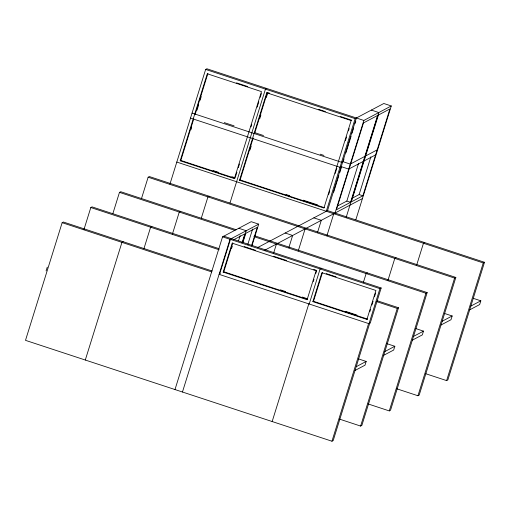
<?xml version="1.0" encoding="UTF-8"?>
<svg xmlns="http://www.w3.org/2000/svg" width="510" height="510" viewBox="0 0 510 510"><rect width="100%" height="100%" fill="white"/><g stroke="black" fill="none" stroke-linecap="round" stroke-linejoin="round"><path stroke-width="0.76" d="M46.085 270.912L47.258 267.157M212.128 270.988L63.393 222.028L62.15 222.685L25.5 340.349L331.953 441.22L333.196 440.563L369.846 322.9M83.952 229.545L90.812 207.532L92.055 206.875L218.937 248.638M112.857 213.633L119.474 192.378L120.723 191.715L236.289 229.761M85.297 360.028L121.941 242.371L123.191 241.708M141.519 198.473L148.142 177.219L149.385 176.562L455.838 277.434L419.188 395.097L417.945 395.754L396.748 388.779M143.986 248.472L150.609 227.211L151.852 226.555M169.945 184.078L205.651 69.436L206.901 68.78L363.859 120.449L391.278 105.952L383.807 103.492L355.145 118.645L326.292 211.274M180.196 160.771L207.29 73.778L261.477 91.615L234.383 178.608L180.196 160.771L180.82 160.44L193.774 118.836M195.19 114.297L207.914 73.446M190.867 129.852L191.575 127.583M196.994 110.185L198.639 104.888M200.054 100.349L201.233 96.568M172.412 234.071L179.271 212.058L180.514 211.401M201.316 218.159L207.933 196.905L209.183 196.242M235.244 177.525L236.895 172.227M238.304 167.688L239.483 163.908M251.028 126.837L251.736 124.567M257.155 107.17L258.806 101.879M260.221 97.34L261.394 93.553M229.978 203.005L265.449 89.123L266.698 88.459M340.476 116.522L351.779 120.245L351.161 120.57L323.914 208.035L239.522 180.253L266.762 92.794L267.38 92.463L269.643 93.209M239.522 180.253L240.14 179.928L253.17 138.095M254.592 133.531L267.38 92.463M174.987 389.551L222.551 236.844L251.213 221.691L258.691 224.151L251.953 245.775M250.002 149.934L251.188 146.134M259.717 118.753L260.897 114.948M266.347 97.455L267.533 93.655M182.459 392.011L230.023 239.305L258.691 224.151M219.51 274.456L230.424 239.407L231.674 238.75L381.168 287.984L370.254 323.028L369.004 323.691L219.109 274.354L220.358 273.691M223.176 272.091L223.794 271.76L307.728 299.389L307.103 299.714L223.176 272.091L232.19 243.142L316.123 270.772L316.742 270.44M223.794 271.76L232.815 242.817M231.585 248.421L232.279 246.196M238.54 240.809L240.159 235.614M242.046 242.779L244.819 233.873L233.625 239.796M242.511 242.671L246.228 230.737L238.75 228.276M243.002 242.275L245.782 233.363L257.282 227.288L251.5 245.839M247.764 244.609L252.616 229.022M273.602 253.151L276.439 244.041M288.877 247.56L292.638 235.473L285.166 233.019M298.248 250.901L305.101 228.888M328.567 194.775L329.753 190.976M335.197 173.483L336.855 168.16M345.385 140.779L346.57 136.973M348.464 130.891L349.178 128.609M317.539 232.407L321.306 220.32L313.828 217.859M257.888 247.439L327.541 210.611L356.388 117.989M333.661 192.206L338.831 175.593M339.775 172.571L341.419 167.286M343.3 161.249L344.008 158.98M345.888 152.943L348.477 144.636M348.948 143.125L351.065 136.329M352.002 133.308L353.653 128.023M355.062 123.49L355.77 121.227M326.942 235.639L333.763 213.735M307.103 299.714L316.123 270.772M313.274 281.577L313.969 279.346M315.817 273.411L316.512 271.186M335.013 213.072L363.859 120.449M272.155 421.54L308.799 303.877M309.213 304.005L320.114 268.929L321.364 268.273M312.879 301.639L321.893 272.691L375.927 290.477L366.907 319.426L312.879 301.639L313.497 301.308L322.518 272.365M337.403 206.046L346.832 201.067L358.587 163.308M350.568 202.298L377.617 115.458L363.477 122.929L336.428 209.769L350.568 202.298L346.832 201.067M346.201 217.254L378.815 112.538L371.344 110.077M352.346 198.148L359.123 194.565L370.885 156.806M362.865 195.795L389.908 108.955L378.382 115.05L351.333 201.89L362.865 195.795L359.123 194.565M355.846 219.727L391.278 105.952M363.292 282.674L366.129 273.564L367.378 272.907M369.846 311.674L370.54 309.449M371.924 304.993L373.078 301.282M374.467 296.833L375.621 293.116M331.953 441.22L368.596 323.557M369.004 323.691L379.925 288.641L381.168 287.984M387.938 280.423L394.797 258.411L396.04 257.754M358.6 358.944L366.167 361.437L365.001 365.192L355.03 370.464M339.418 419.086L360.615 426.067L397.258 308.403L398.508 307.747L377.317 300.766M398.508 307.747L361.858 425.404L360.615 426.067M416.6 265.27L423.459 243.257L424.702 242.594M386.503 343.542L394.829 346.284L393.663 350.038L383.692 355.311M368.086 403.933L389.277 410.907L425.926 293.25L427.17 292.587L254.382 235.716M427.17 292.587L390.526 410.25L389.277 410.907M415.93 328.638L423.498 331.13L422.325 334.885L412.354 340.157M417.945 395.754L454.589 278.09L455.838 277.434M444.592 313.478L452.16 315.97L450.993 319.725L441.022 324.998M425.41 373.62L446.607 380.6L483.257 262.937L484.5 262.28L327.541 210.611M484.5 262.28L447.85 379.937L446.607 380.6M473.254 298.324L480.828 300.817L479.655 304.572L469.684 309.844M234.383 178.608L235.008 178.277L180.82 160.44M377.687 149.596L350.268 164.092L342.796 161.632L341.547 162.295L192.06 113.086M363.662 161.192L348.706 169.103L341.235 166.642L339.985 167.299L190.498 118.09M364.076 160.975L375.609 154.881M264.664 250.263L362.431 198.575M366.907 319.426L367.531 319.094L313.497 301.308M356.197 366.709L366.167 361.437M384.865 351.556L394.829 346.284M413.527 336.402L423.498 331.13M442.189 321.243L452.16 315.97M470.857 306.089L480.828 300.817M205.651 69.436L355.145 118.645M318.623 109.331L325.405 111.562M266.762 92.794L351.161 120.57M236.512 82.862L247.803 86.579M224.26 122.617L234.077 125.849M255.217 132.804L263.517 135.539M320.146 154.179L323.92 155.422M213.052 170.518L218.318 172.252M231.865 176.709L234.128 177.454M285.976 194.482L289.744 195.719M303.31 200.188L317.628 204.899M240.14 179.928L324.538 207.71M176.804 162.065L483.257 262.937M148.142 177.219L454.589 278.09M119.474 192.378L235.046 230.418M253.891 236.621L425.926 293.25M223.794 236.187L231.272 238.648M222.551 236.844L230.023 239.305M230.424 239.407L379.925 288.641M244.156 246.547L255.497 250.282M273.647 256.256L286.499 260.489M313.72 269.446L315.99 270.192M326.266 273.602L336.026 276.809M90.812 207.532L219.198 249.792M376.826 301.678L397.258 308.403M280.373 289.846L285.67 291.592M302.302 297.069L307.594 298.809M345.64 311.355L356.898 315.059M62.15 222.685L211.637 271.894"/></g></svg>
